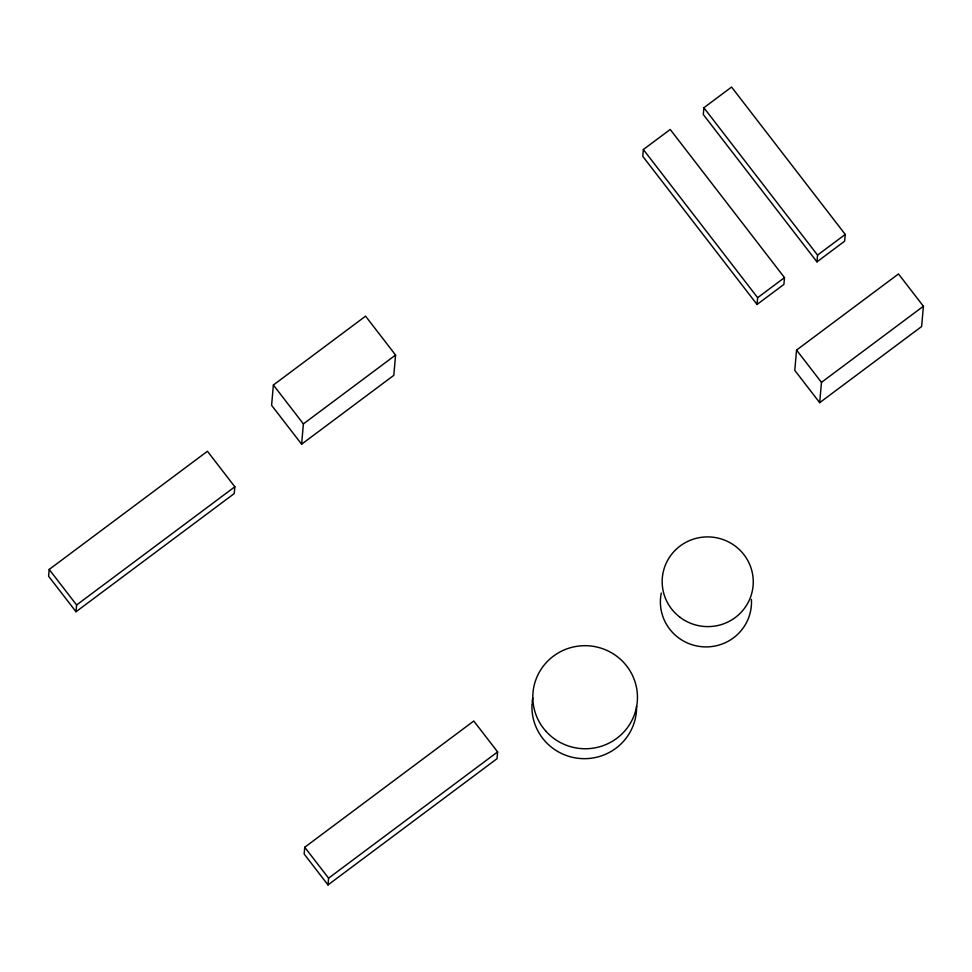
<?xml version="1.0" encoding="UTF-8"?>
<svg xmlns="http://www.w3.org/2000/svg" width="972" height="972" viewBox="0 0 972 972"><rect width="100%" height="100%" fill="white"/><g stroke="black" fill="none" stroke-linecap="round" stroke-linejoin="round"><path stroke-width="1.46" d="M49.195 569.446L48.6 576.214L76.01 611.753L234.252 493.569L234.847 486.79L207.437 451.263L49.195 569.446L76.606 604.985L76.01 611.753M273.387 385.009L271.601 405.312L301.612 444.204L393.806 375.338L395.58 355.047L365.581 316.155L273.387 385.009L303.385 423.901L301.612 444.204M304.746 847.256L304.151 854.024L327.989 884.933L497.032 758.682L497.615 751.915L473.777 721.005L304.746 847.256L328.585 878.153L327.989 884.933M643.355 149.53L642.759 156.31L757.042 304.467L783.906 284.407L784.501 277.627L670.218 129.47L643.355 149.53L757.638 297.699L757.042 304.467M703.886 107.746L703.291 114.514L816.954 261.869L844.644 241.19L845.239 234.422L731.576 87.067L703.886 107.746L817.549 255.101L816.954 261.869M796.554 350.078L794.78 370.368L819.688 402.663L921.626 326.531L923.4 306.241L898.493 273.946L796.554 350.078L821.462 382.373L819.688 402.663M303.385 423.901L395.58 355.047M76.606 604.985L234.847 486.79M757.638 297.699L784.501 277.627M817.549 255.101L845.239 234.422M821.462 382.373L923.4 306.241M328.585 878.153L497.615 751.915M636.575 705.988A52.342 51.528 5 0 1 583.285 758.658A52.342 51.528 5 0 1 532.024 703.801M532.146 702.319A52.342 51.528 5 0 1 532.753 697.86M751.405 599.408A45.562 44.858 5 0 1 702.792 646.793A45.562 44.858 5 0 1 661.288 593.029M545.9 731.223A52.342 51.528 5 0 0 634.74 713.752A52.342 51.528 5 0 0 574.744 646.684A52.342 51.528 5 0 0 545.9 731.223M679.841 617.159A45.562 44.858 5 0 0 752.85 587.902A45.562 44.858 5 0 0 690.436 540.201A45.562 44.858 5 0 0 679.841 617.159"/></g></svg>
